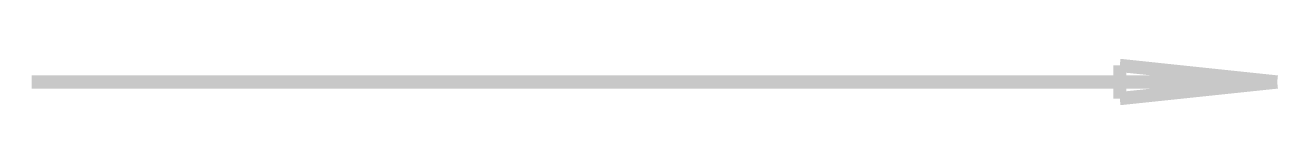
# Model space of a CAD drawing. Extents: x -13635094 to 43354, y -5454 to 6692.
# Drawn here: x -13635094 to -13634498, y 6670 to 6692 of the extents above.
import ezdxf

# ---------------------------------------------------------------- set-up
doc = ezdxf.new("R2010")
doc.units = 0
doc.linetypes.add('CONTINUOUS0', pattern=[0])
doc.layers.add('020_DIM_LINE0', color=6, linetype='CONTINUOUS0')

msp = doc.modelspace()

# ---------------------------------------------------------------- linework, layer by layer
at = {"layer": '020_DIM_LINE0', "const_width": 6.25}
for points in [[(-13634575.35, 6688.95), (-13634500.76, 6681.11)], [(-13634575.35, 6673.27), (-13634575.35, 6688.95)], [(-13634500.76, 6681.11), (-13635090.94, 6681.11)], [(-13634814.16, 6681.11), (-13634500.76, 6681.11)], [(-13634500.76, 6681.11), (-13634575.35, 6673.27)]]:
    msp.add_lwpolyline(points, dxfattribs=at)

doc.saveas('drawing.dxf')
